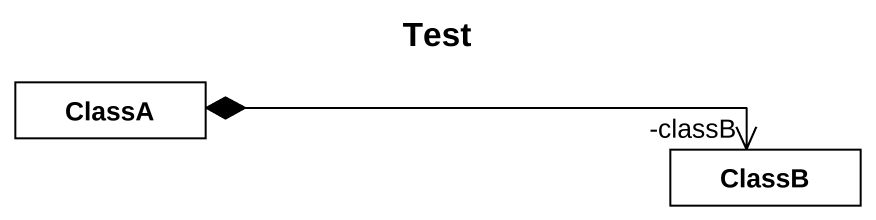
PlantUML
@startuml
title Test
hide circle
hide empty members
class ClassA
class ClassB
ClassA *-right-> "-classB" ClassB
@enduml
